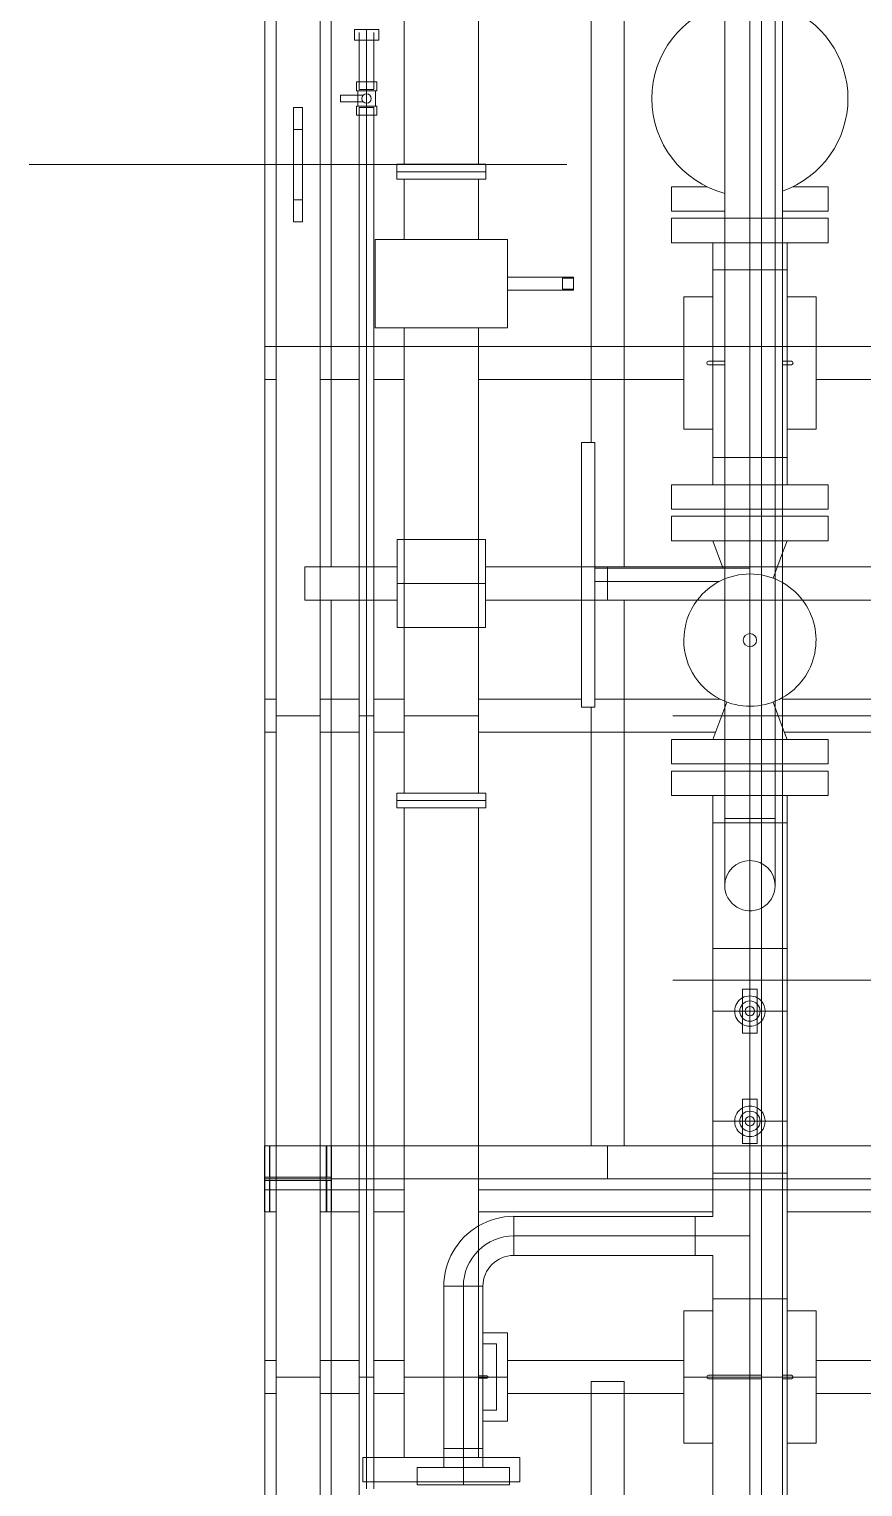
# Model space of a CAD drawing. Header units: inches. Extents: x -1128 to 651, y 96 to 845.
# Drawn here: x -1039.197 to -1037.49, y 727.721 to 730.706 of the extents above; entities that cross this region are included whole.
import ezdxf

# ---------------------------------------------------------------- set-up
doc = ezdxf.new("R2010")
doc.units = ezdxf.units.IN
doc.header["$MEASUREMENT"] = 0
doc.layers.add('EQUIPMENT LAYOUT-EMBED 1_DWG$0$DwgTemplate', color=7, linetype='Continuous')
doc.layers.add('Layout', color=6, linetype='Continuous', lineweight=18)

# ---------------------------------------------------------------- blocks, each defined once
blk = doc.blocks.new('A$C55974CAD')
at = {"layer": 'EQUIPMENT LAYOUT-EMBED 1_DWG$0$DwgTemplate', "color": 1, "lineweight": 0}
for p, q in [((57.55, 16.835), (57.55, 16.275)), ((49.5, 16.275), (61, 16.275)), ((54.7625, 16.275), (54.7625, 16.3)), ((54.8375, 16.275), (54.8375, 16.3)), ((55.1746, 16.3), (55.1746, 16.29)), ((55.1746, 16.29), (55.2461, 16.29)), ((55.1746, 16.275), (55.1746, 16.289)), ((55.2246, 16.3), (55.2246, 15.9841)), ((55.2461, 16.29), (55.2461, 16.16)), ((55.2531, 16.16), (55.2531, 16.29)), ((55.2531, 16.29), (55.3246, 16.29)), ((55.3246, 16.3), (55.3246, 15.9841)), ((55.3246, 16.29), (55.3246, 16.3)), ((56.2625, 16.275), (56.2625, 16.3)), ((56.3375, 16.275), (56.3375, 16.3)), ((57.0625, 16.3), (57.0625, 16.275)), ((57.1375, 16.3), (57.1375, 16.275)), ((57.55, 16.275), (57.55, 16.175)), ((56.5625, 16), (56.5625, 16.2095)), ((56.6375, 16.2095), (56.5625, 16.2095)), ((56.6375, 16), (56.6375, 16.2095)), ((50.0041, 16.175), (61, 16.175)), ((54.7625, 16.0862), (54.7625, 16.175)), ((54.8375, 16.0862), (54.8375, 16.175)), ((55.1746, 16.161), (55.1746, 16.175)), ((56.2625, 16.0862), (56.2625, 16.175)), ((56.3375, 16.0862), (56.3375, 16.175)), ((57.0625, 16.175), (57.0625, 16.0862)), ((57.1375, 16.175), (57.1375, 16.0862)), ((57.55, 16.175), (57.55, 16.0862)), ((53.7375, 16.15), (55.1746, 16.15)), ((55.2461, 16.16), (55.1746, 16.16)), ((55.1746, 16.16), (55.1746, 16.15)), ((55.1746, 16.15), (55.3246, 16.15)), ((55.1746, 16.0862), (55.1746, 16.149)), ((55.3246, 16.16), (55.2531, 16.16)), ((55.3246, 16.15), (55.3246, 16.16)), ((55.3246, 16.15), (56.5625, 16.15)), ((56.6375, 16.15), (58.0746, 16.15)), ((57.55, 16.0862), (57.55, 16.0528)), ((54.7625, 15.9841), (54.7625, 16.0528)), ((54.8375, 15.9841), (54.8375, 16.0528)), ((55.1746, 15.9841), (55.1746, 16.0528)), ((56.2625, 15.9841), (56.2625, 16.0528)), ((56.3375, 15.9841), (56.3375, 16.0528)), ((57.0625, 16.0528), (57.0625, 15.9841)), ((57.1375, 16.0528), (57.1375, 15.9841)), ((57.55, 16.0528), (57.55, 16.0009)), ((57.55, 16.0009), (57.55, 15.799)), ((55.1746, 15.2841), (55.1746, 15.8158)), ((55.2246, 15.8158), (55.2246, 14.4841)), ((55.3246, 15.8158), (55.3246, 14.4841)), ((56.2625, 15.278), (56.2625, 15.8158)), ((56.3375, 15.582), (56.3375, 15.8158)), ((57.0625, 15.8158), (57.0625, 15.35)), ((57.1375, 15.8158), (57.1375, 15.35)), ((56.5625, 14.5), (56.5625, 15.8)), ((56.6375, 14.5), (56.6375, 15.8)), ((57.55, 15.799), (57.55, 15.615)), ((54.7625, 15.35), (54.7625, 15.75)), ((54.8375, 15.35), (54.8375, 15.75)), ((54.7898, 15.5602), (53.7375, 15.5602)), ((54.7898, 15.5602), (54.7898, 15.4852)), ((55.3246, 15.5602), (56.3195, 15.5602)), ((56.3375, 15.2673), (56.3375, 15.552)), ((56.9195, 15.5602), (58.1246, 15.5602)), ((54.7898, 15.4852), (53.7375, 15.4852)), ((55.3246, 15.4852), (56.5625, 15.4852)), ((56.6375, 15.4852), (58.1246, 15.4852)), ((55.7, 15.174), (55.7, 15.375)), ((56.3, 15.2571), (56.3, 15.375)), ((56.3, 15.126), (56.3, 15.2571)), ((52.425, 15.174), (59.45, 15.174)), ((55.7, 15.126), (55.7, 15.174)), ((52.425, 15.126), (59.45, 15.126)), ((55.1746, 14.4841), (55.1746, 15.1158)), ((55.7, 14.75), (55.7, 15.126)), ((56.2625, 14.9), (56.2625, 15.1219)), ((56.3, 14.75), (56.3, 15.126)), ((56.3375, 14.9), (56.3375, 15.126)), ((54.7625, 14.4841), (54.7625, 15.05)), ((54.8375, 14.4841), (54.8375, 15.05)), ((57.0625, 15.05), (57.0625, 14.6704)), ((57.1375, 15.05), (57.1375, 14.6704))]:
    blk.add_line(p, q, dxfattribs=at)
at = {"layer": 'EQUIPMENT LAYOUT-EMBED 1_DWG$0$DwgTemplate', "color": 54, "lineweight": 0}
blk.add_line((49.5, 16.3), (61, 16.3), dxfattribs=at)
at = {"layer": 'EQUIPMENT LAYOUT-EMBED 1_DWG$0$DwgTemplate', "color": 9, "lineweight": 0}
for p, q in [((54.8, 16.175), (54.8, 16.275)), ((55.2496, 14), (55.2496, 16.3)), ((56.3, 16.175), (56.3, 16.275)), ((57.1375, 16.3), (57.1375, 16.15)), ((54.8, 16.0528), (54.8, 16.0862)), ((56.3, 16.0528), (56.3, 16.0862)), ((57.1375, 16.0862), (57.1375, 16.0528)), ((54.8, 15.75), (54.8, 15.9841)), ((55.3246, 15.9841), (55.3246, 15.8158)), ((56.3, 15.8158), (56.3, 15.9841)), ((56.6, 15.8), (56.6, 16)), ((57.1375, 15.9841), (57.1375, 15.8158)), ((57.1375, 15.5602), (57.1375, 15.4852)), ((55.2496, 15.5227), (55.3246, 15.5227)), ((56.5625, 15.5227), (56.6375, 15.5227)), ((54.8, 15.05), (54.8, 15.35)), ((57.1375, 15.35), (57.1375, 15.05))]:
    blk.add_line(p, q, dxfattribs=at)
at = {"layer": 'EQUIPMENT LAYOUT-EMBED 1_DWG$0$DwgTemplate', "color": 5, "lineweight": 0}
for p, q in [((55.1746, 16.301), (55.3246, 16.301)), ((55.3246, 16.301), (55.1746, 16.301)), ((55.1746, 16.3), (55.1746, 16.301)), ((55.1746, 16.301), (55.1746, 16.3)), ((55.1746, 16.289), (55.1746, 16.29)), ((55.1746, 16.29), (55.1746, 16.289)), ((55.2246, 16.289), (55.1746, 16.289)), ((55.1746, 16.289), (55.2246, 16.289)), ((55.3246, 16.301), (55.3246, 16.3)), ((55.3246, 16.301), (55.3246, 16.3)), ((55.1746, 16.16), (55.1746, 16.161)), ((55.1746, 16.16), (55.1746, 16.161)), ((55.1746, 16.161), (55.2246, 16.161)), ((55.2246, 16.161), (55.1746, 16.161)), ((55.1746, 16.149), (55.1746, 16.15)), ((55.1746, 16.149), (55.1746, 16.15)), ((55.2246, 16.149), (55.1746, 16.149)), ((55.1746, 16.149), (55.2246, 16.149)), ((54.5622, 16.0778), (54.5622, 15.9)), ((54.6177, 16.0778), (54.5622, 16.0778)), ((54.6177, 16.0778), (54.6177, 15.9)), ((57.18, 16.05), (57.18, 15.75)), ((57.18, 16.05), (57.38, 16.05)), ((57.38, 15.75), (57.38, 16.05)), ((56.0909, 15.9841), (54.6177, 15.9841)), ((56.0909, 15.799), (56.0909, 16.0009)), ((56.1078, 16.0009), (56.0909, 16.0009)), ((56.1078, 15.799), (56.1078, 16.0009)), ((56.1246, 16.0009), (56.1078, 16.0009)), ((56.1246, 15.799), (56.1246, 16.0009)), ((57.18, 15.9841), (56.1246, 15.9841)), ((56.7, 16), (56.5, 16)), ((56.7, 16), (56.5, 16)), ((56.5, 16), (56.5, 15.9841)), ((56.5, 16), (56.5, 15.9841)), ((56.7, 15.9841), (56.7, 16)), ((56.7, 15.9841), (56.7, 16)), ((57.5172, 15.9841), (57.38, 15.9841)), ((57.5172, 15.799), (57.5172, 16.0009)), ((57.534, 16.0009), (57.5172, 16.0009)), ((57.534, 15.799), (57.534, 16.0009)), ((57.5508, 16.0009), (57.534, 16.0009)), ((57.5508, 15.799), (57.5508, 16.0009)), ((58.4944, 15.9841), (57.5508, 15.9841)), ((54.5622, 15.9), (54.5622, 15.7222)), ((54.6177, 15.9), (54.6177, 15.7222)), ((56.0909, 15.8158), (54.6177, 15.8158)), ((57.18, 15.8158), (56.1246, 15.8158)), ((56.5, 15.8158), (56.5, 15.8)), ((56.5, 15.8158), (56.5, 15.8)), ((56.7, 15.8), (56.7, 15.8158)), ((56.7, 15.8), (56.7, 15.8158)), ((57.5172, 15.8158), (57.38, 15.8158)), ((58.4944, 15.8158), (57.5508, 15.8158)), ((56.1078, 15.799), (56.0909, 15.799)), ((56.1246, 15.799), (56.1078, 15.799)), ((56.5, 15.8), (56.7, 15.8)), ((56.5, 15.8), (56.7, 15.8)), ((57.534, 15.799), (57.5172, 15.799)), ((57.5508, 15.799), (57.534, 15.799)), ((57.38, 15.75), (57.18, 15.75)), ((57.265, 15.6), (57.265, 15.75)), ((57.295, 15.6), (57.295, 15.75)), ((54.6177, 15.7222), (54.5622, 15.7222)), ((57.2675, 15.6), (57.2675, 15.625)), ((57.2925, 15.625), (57.2675, 15.625)), ((57.2925, 15.625), (57.2925, 15.6)), ((57.2675, 15.6), (57.265, 15.6)), ((57.2675, 15.6), (57.2925, 15.6)), ((57.295, 15.6), (57.2925, 15.6)), ((57.4445, 15.3778), (57.4445, 15.2571)), ((57.5, 15.3778), (57.4445, 15.3778)), ((57.5, 15.3778), (57.5, 15.2976)), ((55.38, 15.2166), (55.33, 15.2166)), ((55.33, 15.1833), (55.33, 15.2166)), ((55.43, 15.2166), (55.38, 15.2166)), ((55.43, 15.1833), (55.43, 15.2166)), ((55.63, 15.2166), (55.58, 15.2166)), ((55.58, 15.1833), (55.58, 15.2166)), ((55.68, 15.2166), (55.63, 15.2166)), ((55.68, 15.1833), (55.68, 15.2166)), ((55.38, 15.1833), (55.33, 15.1833)), ((55.43, 15.1833), (55.38, 15.1833)), ((55.63, 15.1833), (55.58, 15.1833)), ((55.68, 15.1833), (55.63, 15.1833)), ((57.4445, 15.126), (57.4445, 15.0222)), ((57.5, 15.1024), (57.5, 15.0222)), ((57.5, 15.0222), (57.4445, 15.0222))]:
    blk.add_line(p, q, dxfattribs=at)
at = {"layer": 'EQUIPMENT LAYOUT-EMBED 1_DWG$0$DwgTemplate', "color": 7, "lineweight": 0}
for p, q in [((55.3246, 16.289), (55.2246, 16.289)), ((55.2246, 16.289), (55.3246, 16.289)), ((55.2456, 16.15), (55.2456, 16.3)), ((55.2456, 16.3), (55.2456, 16.15)), ((55.2536, 16.3), (55.2536, 16.15)), ((55.2536, 16.3), (55.2536, 16.15)), ((57.47, 16.235), (57.42, 16.235)), ((57.42, 16.235), (57.47, 16.235)), ((57.42, 16.235), (57.42, 16.215)), ((57.42, 16.215), (57.42, 16.235)), ((57.42, 16.215), (57.47, 16.215)), ((57.42, 16.215), (57.47, 16.215)), ((57.47, 16.215), (57.47, 16.235)), ((57.47, 16.235), (57.47, 16.215)), ((57.47, 16.235), (57.63, 16.235)), ((57.63, 16.235), (57.47, 16.235)), ((57.47, 16.215), (57.47, 16.235)), ((57.63, 16.215), (57.47, 16.215)), ((57.63, 16.215), (57.47, 16.215)), ((57.68, 16.235), (57.63, 16.235)), ((57.68, 16.235), (57.63, 16.235)), ((57.63, 16.235), (57.63, 16.215)), ((57.63, 16.215), (57.63, 16.235)), ((57.63, 16.215), (57.63, 16.235)), ((57.63, 16.215), (57.68, 16.215)), ((57.68, 16.215), (57.63, 16.215)), ((57.68, 16.215), (57.68, 16.235)), ((57.68, 16.235), (57.68, 16.215)), ((55.2246, 16.161), (55.3246, 16.161)), ((55.3246, 16.161), (55.2246, 16.161)), ((55.3246, 16.149), (55.2246, 16.149)), ((55.2246, 16.149), (55.3246, 16.149)), ((57.6925, 16.1285), (57.7075, 16.1285)), ((57.6925, 16.1285), (57.6925, 16.0893)), ((57.7075, 16.1285), (57.7075, 16.0893)), ((55.2246, 16.0862), (53.7375, 16.0862)), ((55.3246, 16.0862), (55.2246, 16.0862)), ((56.5625, 16.0862), (55.3246, 16.0862)), ((56.6375, 16.0862), (56.5625, 16.0862)), ((57.6619, 16.0862), (56.6375, 16.0862)), ((57.6619, 16.0925), (57.6619, 16.0465)), ((57.6825, 16.0925), (57.6619, 16.0925)), ((57.6794, 16.0862), (57.6619, 16.0862)), ((57.6794, 16.0528), (57.6794, 16.0862)), ((57.6825, 16.0925), (57.6825, 16.0465)), ((57.7175, 16.0893), (57.6825, 16.0893)), ((57.6925, 16.0893), (57.6925, 16.0771)), ((57.7075, 16.0893), (57.7075, 16.0771)), ((57.7175, 16.0465), (57.7175, 16.0925)), ((57.7175, 16.0925), (57.7381, 16.0925)), ((57.7175, 16.0893), (57.7175, 16.0497)), ((57.7206, 16.0528), (57.7206, 16.0862)), ((57.7381, 16.0862), (57.7206, 16.0862)), ((57.7381, 16.0465), (57.7381, 16.0925)), ((57.8327, 16.0862), (57.7381, 16.0862)), ((57.8327, 16.0973), (57.8327, 16.0695)), ((57.8565, 16.0973), (57.8327, 16.0973)), ((57.8501, 16.0862), (57.8327, 16.0862)), ((57.8565, 16.0973), (57.8565, 16.0695)), ((54.5462, 16.0695), (54.5622, 16.0695)), ((54.5622, 16.0528), (54.5462, 16.0528)), ((54.5622, 16.0695), (54.6177, 16.0695)), ((54.6177, 16.0528), (54.5622, 16.0528)), ((54.6177, 16.0695), (55.2246, 16.0695)), ((55.2246, 16.0528), (54.6177, 16.0528)), ((55.2246, 16.0695), (55.3246, 16.0695)), ((55.3246, 16.0528), (55.2246, 16.0528)), ((55.3246, 16.0695), (56.5625, 16.0695)), ((56.5625, 16.0528), (55.3246, 16.0528)), ((56.5625, 16.0695), (56.6375, 16.0695)), ((56.6375, 16.0528), (56.5625, 16.0528)), ((56.6375, 16.0695), (57.6619, 16.0695)), ((57.6619, 16.0528), (56.6375, 16.0528)), ((57.6619, 16.0695), (57.6794, 16.0695)), ((57.6619, 16.0695), (57.6794, 16.0695)), ((57.6794, 16.0528), (57.6619, 16.0528)), ((57.6825, 16.0465), (57.6619, 16.0465)), ((57.6794, 16.0695), (57.6825, 16.0695)), ((57.6825, 16.0695), (57.7175, 16.0695)), ((57.7175, 16.0497), (57.6825, 16.0497)), ((57.7175, 16.0695), (57.7175, 16.0695)), ((57.7206, 16.0695), (57.7175, 16.0695)), ((57.7175, 16.0465), (57.7381, 16.0465)), ((57.7381, 16.0695), (57.7206, 16.0695)), ((57.7206, 16.0695), (57.7381, 16.0695)), ((57.7381, 16.0528), (57.7206, 16.0528)), ((57.7381, 16.0695), (57.8327, 16.0695)), ((57.8327, 16.0528), (57.7381, 16.0528)), ((57.8327, 16.0695), (57.8501, 16.0695)), ((57.8327, 16.0695), (57.8327, 16.0417)), ((57.8327, 16.0695), (57.8501, 16.0695)), ((57.8501, 16.0528), (57.8327, 16.0528)), ((57.8565, 16.0417), (57.8327, 16.0417)), ((57.8501, 16.0695), (57.8565, 16.0695)), ((57.8565, 16.0695), (57.8565, 16.0417)), ((56.5, 15.9841), (56.5, 15.8158)), ((56.5, 15.9841), (56.5, 15.8158)), ((56.7, 15.8158), (56.7, 15.9841)), ((56.7, 15.8158), (56.7, 15.9841)), ((54.5554, 15.9547), (54.5554, 15.85)), ((54.5622, 15.9547), (54.5554, 15.9547)), ((54.5951, 15.9547), (54.5622, 15.9547)), ((54.5951, 15.9547), (54.5951, 15.85)), ((54.638, 15.8944), (54.5951, 15.8944)), ((54.638, 15.8944), (54.638, 15.8158)), ((54.638, 15.8944), (55.0057, 15.8944)), ((54.638, 15.8944), (54.638, 15.85)), ((55.0057, 15.8158), (55.0057, 15.8944)), ((55.0057, 15.8944), (55.0057, 15.8158)), ((54.5554, 15.85), (54.5622, 15.85)), ((54.5554, 15.85), (54.5554, 15.7452)), ((54.5622, 15.85), (54.638, 15.85)), ((54.5951, 15.85), (54.5951, 15.7452)), ((55.0057, 15.85), (54.638, 15.85)), ((54.638, 15.85), (54.638, 15.8158)), ((55.0057, 15.85), (55.0057, 15.85)), ((55.0057, 15.85), (55.0057, 15.85)), ((54.6177, 15.8055), (54.5951, 15.8055)), ((54.638, 15.8055), (54.6177, 15.8055)), ((54.638, 15.8158), (54.638, 15.8055)), ((54.638, 15.8158), (54.638, 15.8055)), ((54.638, 15.8055), (54.797, 15.8055)), ((54.797, 15.8055), (54.803, 15.8055)), ((54.803, 15.8055), (55.0057, 15.8055)), ((55.0057, 15.8055), (55.0057, 15.8158)), ((55.0057, 15.8158), (55.0057, 15.8055)), ((54.5622, 15.7452), (54.5554, 15.7452)), ((54.5951, 15.7452), (54.5622, 15.7452)), ((55.1644, 15.7357), (55.0755, 15.7357)), ((55.0755, 15.7357), (55.0755, 15.3239)), ((55.0755, 15.7357), (55.1644, 15.7357)), ((55.12, 15.3239), (55.12, 15.7357)), ((55.12, 15.7357), (55.12, 15.7357)), ((55.12, 15.7357), (55.12, 15.7357)), ((55.1644, 15.7357), (55.1644, 15.3239)), ((56.3195, 15.582), (56.5625, 15.582)), ((56.3195, 15.582), (56.3195, 15.552)), ((56.5625, 15.582), (56.6195, 15.582)), ((56.6195, 15.582), (56.6375, 15.582)), ((56.6375, 15.582), (56.9195, 15.582)), ((56.9195, 15.582), (56.9195, 15.552)), ((56.3195, 15.552), (56.5625, 15.552)), ((56.5625, 15.552), (56.6195, 15.552)), ((56.6045, 15.552), (56.6045, 15.2693)), ((56.6195, 15.552), (56.6375, 15.552)), ((56.6345, 15.552), (56.6345, 15.2)), ((56.6375, 15.552), (56.9195, 15.552)), ((56.1191, 15.2571), (56.1191, 15.3778)), ((56.1191, 15.3778), (56.1746, 15.3778)), ((56.1746, 15.2571), (56.1746, 15.3778)), ((56.1906, 15.3778), (56.1906, 15.2571)), ((56.2462, 15.3778), (56.1906, 15.3778)), ((56.2462, 15.3778), (56.2462, 15.2571)), ((56.6969, 15.2571), (56.6969, 15.3778)), ((56.6969, 15.3778), (56.7525, 15.3778)), ((56.7525, 15.2571), (56.7525, 15.3778)), ((56.7685, 15.3778), (56.7685, 15.2571)), ((56.824, 15.3778), (56.7685, 15.3778)), ((56.824, 15.3778), (56.824, 15.2571)), ((57.3729, 15.2571), (57.3729, 15.3778)), ((57.3729, 15.3778), (57.4285, 15.3778)), ((57.4285, 15.2571), (57.4285, 15.3778)), ((55.12, 15.3239), (55.0755, 15.3239)), ((55.0755, 15.2841), (55.0755, 15.3239)), ((55.1644, 15.3239), (55.0755, 15.3239)), ((55.12, 15.3239), (55.12, 15.3239)), ((55.12, 15.3239), (55.12, 15.2)), ((55.1644, 15.3239), (55.12, 15.3239)), ((55.1644, 15.2841), (55.1644, 15.3239)), ((53.7375, 15.2841), (54.796, 15.2841)), ((54.796, 15.2841), (54.804, 15.2841)), ((54.804, 15.2841), (54.9772, 15.2841)), ((54.9772, 15.174), (54.9772, 15.2841)), ((54.9772, 15.2841), (55.0755, 15.2841)), ((54.9772, 15.2841), (54.9772, 15.174)), ((55.1644, 15.2841), (55.2246, 15.2841)), ((55.2246, 15.2841), (55.2627, 15.2841)), ((55.2627, 15.1158), (55.2627, 15.2841)), ((55.2627, 15.2841), (55.2627, 15.1158)), ((55.2627, 15.2841), (55.3246, 15.2841)), ((55.3246, 15.2841), (55.38, 15.2841)), ((55.38, 15.2841), (55.38, 15.1158)), ((55.38, 15.2841), (55.63, 15.2841)), ((55.63, 15.2841), (55.63, 15.1158)), ((55.63, 15.2841), (55.7718, 15.2841)), ((55.7718, 15.2), (55.7718, 15.2841)), ((55.7718, 15.2841), (56.0573, 15.2841)), ((55.7718, 15.2841), (55.7718, 15.174)), ((56.0573, 15.2571), (56.0573, 15.2841)), ((56.0573, 15.2571), (56.0573, 15.2841)), ((56.0573, 15.2841), (56.1191, 15.2841)), ((56.2462, 15.2841), (56.2462, 15.2571)), ((56.3185, 15.2571), (56.2462, 15.2841)), ((56.6375, 15.2619), (56.6969, 15.2841)), ((56.6969, 15.2571), (56.6969, 15.2841)), ((56.8858, 15.2841), (56.824, 15.2841)), ((56.8858, 15.2841), (56.8858, 15.2571)), ((56.8858, 15.2841), (56.8858, 15.2571)), ((56.8858, 15.2841), (57.096, 15.2841)), ((57.096, 15.2841), (57.104, 15.2841)), ((57.104, 15.2841), (57.3111, 15.2841)), ((57.3111, 15.2571), (57.3111, 15.2841)), ((57.3111, 15.2841), (57.3729, 15.2841)), ((57.3111, 15.2841), (57.3111, 15.2571)), ((55.9145, 15.2571), (56.0669, 15.2571)), ((56.0573, 15.2), (56.0573, 15.2571)), ((56.0573, 15.2), (56.0573, 15.2571)), ((56.0669, 15.2571), (56.0669, 15.174)), ((56.0669, 15.2571), (56.5625, 15.2571)), ((56.0669, 15.174), (56.0669, 15.2571)), ((56.1191, 15.2), (56.1191, 15.2571)), ((56.1746, 15.2), (56.1746, 15.2571)), ((56.1906, 15.2571), (56.1906, 15.2)), ((56.2462, 15.2571), (56.2462, 15.2)), ((56.2462, 15.2571), (56.2462, 15.2)), ((56.331, 15.2524), (56.3185, 15.2571)), ((56.5625, 15.2571), (56.6375, 15.2571)), ((56.6345, 15.2608), (56.6375, 15.2619)), ((56.6375, 15.2571), (58.1246, 15.2571)), ((56.6969, 15.126), (56.6969, 15.2571)), ((56.6969, 15.2), (56.6969, 15.2571)), ((56.7525, 15.2), (56.7525, 15.2571)), ((56.7685, 15.2571), (56.7685, 15.2)), ((56.824, 15.2571), (56.824, 15.2)), ((56.8858, 15.2571), (56.8858, 15.2)), ((56.8858, 15.2571), (56.8858, 15.126)), ((57.3111, 15.2), (57.3111, 15.2571)), ((57.3111, 15.2571), (57.3111, 15.126)), ((57.3729, 15.2), (57.3729, 15.2571)), ((57.4285, 15.2), (57.4285, 15.2571)), ((54.796, 15.2), (53.7375, 15.2)), ((54.804, 15.2), (54.796, 15.2)), ((54.9772, 15.2), (54.804, 15.2)), ((55.2246, 15.2), (54.9772, 15.2)), ((54.9772, 15.2), (54.9773, 15.2)), ((54.9773, 15.2), (54.9773, 15.2)), ((55.2627, 15.2), (55.2246, 15.2)), ((55.2627, 15.2), (55.2627, 15.2)), ((55.3246, 15.2), (55.2627, 15.2)), ((55.33, 15.2), (55.3246, 15.2)), ((55.38, 15.2), (55.33, 15.2)), ((55.38, 15.2), (55.38, 15.2)), ((55.38, 15.2), (55.38, 15.2)), ((55.43, 15.2), (55.38, 15.2)), ((55.58, 15.2), (55.43, 15.2)), ((55.63, 15.2), (55.58, 15.2)), ((55.63, 15.2), (55.63, 15.2)), ((55.63, 15.2), (55.63, 15.2)), ((55.68, 15.2), (55.63, 15.2)), ((55.7718, 15.2), (55.68, 15.2)), ((55.7718, 15.2), (55.7718, 15.2)), ((55.8574, 15.2), (55.7718, 15.2)), ((55.7718, 15.2), (55.7718, 15.2)), ((55.7718, 15.174), (55.7718, 15.2)), ((55.9145, 15.2), (55.8574, 15.2)), ((56.0669, 15.2), (55.9145, 15.2)), ((56.0573, 15.126), (56.0573, 15.2)), ((56.0573, 15.126), (56.0573, 15.2)), ((56.5625, 15.2), (56.0669, 15.2)), ((56.0669, 15.2), (56.0669, 15.2)), ((56.0669, 15.2), (56.0669, 15.2)), ((56.1191, 15.126), (56.1191, 15.2)), ((56.1746, 15.126), (56.1746, 15.2)), ((56.1906, 15.2), (56.1906, 15.126)), ((56.2462, 15.2), (56.2462, 15.126)), ((56.2462, 15.2), (56.2462, 15.126)), ((56.6375, 15.2), (56.5625, 15.2)), ((58.1246, 15.2), (56.6375, 15.2)), ((56.6969, 15.126), (56.6969, 15.2)), ((56.7525, 15.126), (56.7525, 15.2)), ((56.7685, 15.2), (56.7685, 15.126)), ((56.824, 15.2), (56.824, 15.126)), ((56.8858, 15.2), (56.8858, 15.126)), ((57.3111, 15.126), (57.3111, 15.2)), ((57.3729, 15.126), (57.3729, 15.2)), ((57.4285, 15.126), (57.4285, 15.2)), ((54.9772, 15.126), (54.9772, 15.174)), ((54.9772, 15.174), (54.9772, 15.126)), ((55.7718, 15.126), (55.7718, 15.174)), ((55.7718, 15.174), (55.7718, 15.126)), ((56.0669, 15.174), (56.0669, 15.1428)), ((56.0669, 15.1428), (56.0669, 15.174)), ((56.331, 15.1475), (56.2733, 15.126)), ((56.6121, 15.1475), (56.6698, 15.126)), ((53.7375, 15.1158), (54.796, 15.1158)), ((54.796, 15.1158), (54.804, 15.1158)), ((54.804, 15.1158), (54.9772, 15.1158)), ((54.9772, 15.1158), (54.9772, 15.126)), ((54.9772, 15.126), (54.9772, 15.1158)), ((54.9772, 15.1158), (55.2246, 15.1158)), ((55.2246, 15.1158), (55.2627, 15.1158)), ((55.2627, 15.1158), (55.3246, 15.1158)), ((55.3246, 15.1158), (55.38, 15.1158)), ((55.38, 15.1158), (55.63, 15.1158)), ((55.63, 15.1158), (55.7718, 15.1158)), ((55.7718, 15.1158), (55.7718, 15.126)), ((55.7718, 15.126), (55.7718, 15.1158)), ((55.7718, 15.1158), (56.0573, 15.1158)), ((56.0669, 15.1428), (55.9145, 15.1428)), ((56.0573, 15.1158), (56.0573, 15.126)), ((56.0573, 15.1158), (56.0573, 15.126)), ((56.0573, 15.1158), (56.1191, 15.1158)), ((56.0669, 15.1428), (59.4875, 15.1428)), ((56.1191, 15.0222), (56.1191, 15.126)), ((56.1746, 15.0222), (56.1746, 15.126)), ((56.1906, 15.126), (56.1906, 15.0222)), ((56.2462, 15.126), (56.2462, 15.1158)), ((56.2462, 15.126), (56.2462, 15.0222)), ((56.2733, 15.126), (56.2462, 15.1158)), ((56.6698, 15.126), (56.6969, 15.1158)), ((56.6969, 15.1158), (56.6969, 15.126)), ((56.6969, 15.0222), (56.6969, 15.126)), ((56.7525, 15.0222), (56.7525, 15.126)), ((56.7685, 15.126), (56.7685, 15.0222)), ((56.824, 15.126), (56.824, 15.0222)), ((56.8858, 15.1158), (56.824, 15.1158)), ((56.8858, 15.126), (56.8858, 15.1158)), ((56.8858, 15.126), (56.8858, 15.1158)), ((56.8858, 15.1158), (57.096, 15.1158)), ((57.096, 15.1158), (57.104, 15.1158)), ((57.104, 15.1158), (57.3111, 15.1158)), ((57.3111, 15.1158), (57.3111, 15.126)), ((57.3111, 15.126), (57.3111, 15.1158)), ((57.3111, 15.1158), (57.3729, 15.1158)), ((57.3729, 15.0222), (57.3729, 15.126)), ((57.4285, 15.0222), (57.4285, 15.126)), ((56.1191, 15.0222), (56.1746, 15.0222)), ((56.2462, 15.0222), (56.1906, 15.0222)), ((56.6969, 15.0222), (56.7525, 15.0222)), ((56.824, 15.0222), (56.7685, 15.0222)), ((57.3729, 15.0222), (57.4285, 15.0222))]:
    blk.add_line(p, q, dxfattribs=at)
at = {"layer": 'EQUIPMENT LAYOUT-EMBED 1_DWG$0$DwgTemplate', "color": 3, "lineweight": 0}
for p, q in [((54.7, 15.75), (54.7, 15.8055)), ((54.725, 15.775), (54.725, 15.8055)), ((54.797, 15.797), (54.797, 15.8158)), ((54.803, 15.8158), (54.803, 15.797)), ((54.875, 15.775), (54.875, 15.8055)), ((54.9, 15.75), (54.9, 15.8055)), ((54.875, 15.775), (54.725, 15.775)), ((54.9, 15.75), (54.7, 15.75)), ((54.65, 15.2841), (54.65, 15.35)), ((54.95, 15.35), (54.65, 15.35)), ((54.95, 15.2841), (54.95, 15.35)), ((56.95, 15.2841), (56.95, 15.35)), ((57.25, 15.35), (56.95, 15.35)), ((57.25, 15.2841), (57.25, 15.35)), ((54.796, 15.174), (54.796, 15.294)), ((54.804, 15.294), (54.804, 15.174)), ((57.096, 15.2571), (57.096, 15.294)), ((57.104, 15.294), (57.104, 15.2571)), ((54.65, 15.05), (54.65, 15.1158)), ((54.796, 15.106), (54.796, 15.126)), ((54.804, 15.126), (54.804, 15.106)), ((54.95, 15.05), (54.95, 15.1158)), ((56.95, 15.05), (56.95, 15.1158)), ((57.096, 15.106), (57.096, 15.126)), ((57.104, 15.126), (57.104, 15.106)), ((57.25, 15.05), (57.25, 15.1158)), ((54.95, 15.05), (54.65, 15.05)), ((57.25, 15.05), (56.95, 15.05))]:
    blk.add_line(p, q, dxfattribs=at)
at = {"layer": 'EQUIPMENT LAYOUT-EMBED 1_DWG$0$DwgTemplate', "color": 7, "lineweight": 0}
for centre, radius in [((57.7, 16.0695), 0.0107), ((55.38, 15.2), 0.0107), ((55.63, 15.2), 0.0107), ((56.4715, 15.2), 0.015)]:
    blk.add_circle(centre, radius, dxfattribs=at)
for centre, radius, start, end in [((55.0057, 15.7357), 0.1587, 30.3287, 90), ((55.0057, 15.7357), 0.1143, 44.5341, 90), ((55.0057, 15.7357), 0.0699, 0, 90), ((55.0057, 15.7357), 0.1143, 0, 44.5341), ((55.0057, 15.7357), 0.1588, 0, 30.3287), ((56.4715, 15.2), 0.15, 90, 157.6044), ((56.4715, 15.2), 0.15, 52.6752, 90), ((56.4715, 15.2), 0.15, 307.3248, 52.6752), ((55.9145, 15.2), 0.0571, 90, 207.0613), ((55.9145, 15.2), 0.0571, 90, 207.0613), ((55.9145, 15.2), 0.0571, 270, 90), ((56.4715, 15.2), 0.15, 157.6044, 209.5599), ((55.38, 15.2), 0.0345, 151.1262, 180), ((55.38, 15.2), 0.0345, 28.8738, 151.1262), ((55.38, 15.2), 0.023, 133.5875, 180), ((55.38, 15.2), 0.023, 46.4125, 133.5875), ((55.38, 15.2), 0.023, 313.5875, 46.4125), ((55.38, 15.2), 0.0345, 331.1262, 28.8738), ((55.63, 15.2), 0.0345, 151.1262, 180), ((55.63, 15.2), 0.0345, 28.8738, 151.1262), ((55.63, 15.2), 0.023, 133.5875, 180), ((55.63, 15.2), 0.023, 46.4125, 133.5875), ((55.63, 15.2), 0.023, 313.5875, 46.4125), ((55.63, 15.2), 0.0345, 331.1262, 28.8738), ((55.38, 15.2), 0.0345, 180, 208.8738), ((55.38, 15.2), 0.0345, 208.8738, 228.9424), ((55.38, 15.2), 0.023, 180, 226.4125), ((55.38, 15.2), 0.023, 226.4125, 313.5875), ((55.38, 15.2), 0.0345, 311.0576, 331.1262), ((55.63, 15.2), 0.0345, 180, 208.8738), ((55.63, 15.2), 0.0345, 208.8738, 228.9424), ((55.63, 15.2), 0.023, 180, 226.4125), ((55.63, 15.2), 0.023, 226.4125, 313.5875), ((55.63, 15.2), 0.0345, 311.0576, 331.1262), ((55.38, 15.2), 0.0345, 228.9424, 311.0576), ((55.63, 15.2), 0.0345, 228.9424, 311.0576), ((55.9145, 15.2), 0.0571, 207.0613, 270), ((55.9145, 15.2), 0.0571, 207.0613, 270), ((56.4715, 15.2), 0.15, 209.5599, 307.3248)]:
    blk.add_arc(centre, radius, start, end, dxfattribs=at)
at = {"layer": 'EQUIPMENT LAYOUT-EMBED 1_DWG$0$DwgTemplate', "color": 3, "lineweight": 0}
for centre, radius, start, end in [((54.8, 15.797), 0.003, 180, 0), ((54.8, 15.294), 0.004, 0, 180), ((57.1, 15.294), 0.004, 0, 180), ((54.8, 15.106), 0.004, 180, 0), ((57.1, 15.106), 0.004, 180, 0)]:
    blk.add_arc(centre, radius, start, end, dxfattribs=at)
at = {"layer": 'EQUIPMENT LAYOUT-EMBED 1_DWG$0$DwgTemplate', "color": 5, "lineweight": 0}
for start, end in [(14.8835, 165.1165), (199.4257, 340.5743)]:
    blk.add_arc((57.7, 15.2), 0.2225, start, end, dxfattribs=at)

msp = doc.modelspace()

# ---------------------------------------------------------------- block references
at = {"layer": 'Layout', "xscale": 0.9025, "yscale": 0.9025, "zscale": 0.9025, "rotation": 90}
msp.add_blockref('A$C55974CAD', (-1024.0033, 678.4893), dxfattribs=at)

doc.saveas('drawing.dxf')
